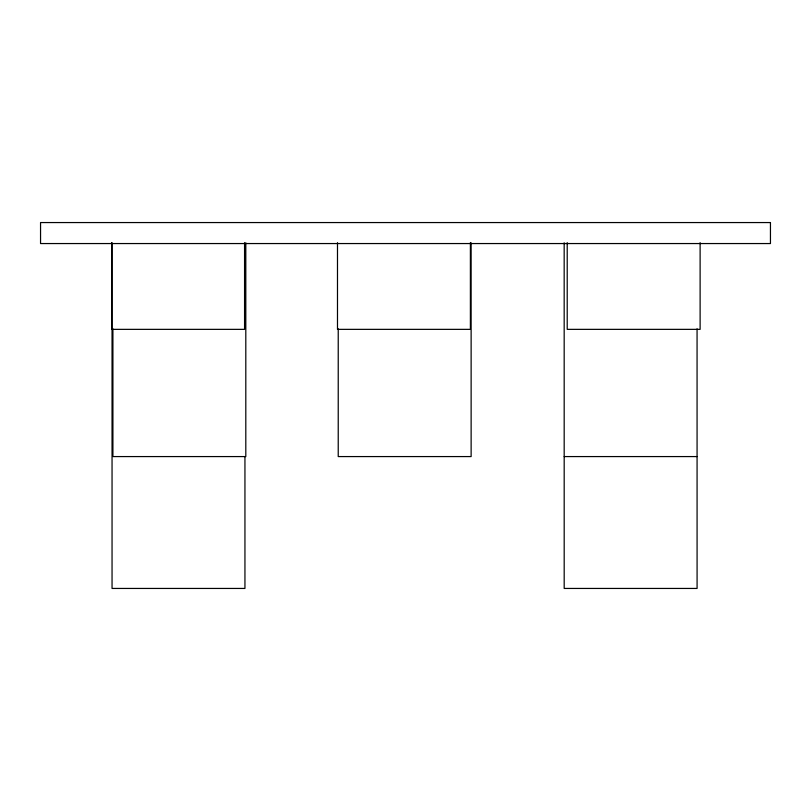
<?xml version="1.0" encoding="UTF-8"?>
<svg xmlns="http://www.w3.org/2000/svg" width="811" height="811" viewBox="0 0 811 811"><rect width="100%" height="100%" fill="white"/><g stroke="black" fill="none" stroke-linecap="round" stroke-linejoin="round"><path stroke-width="1.22" d="M564.172 456.573L697.065 456.573M700.116 242.661L700.116 329.357L567.213 329.357L567.213 242.661M697.065 328.81L697.085 588.441L564.192 588.441L564.172 242.803M471.13 242.803L471.13 456.573L338.228 456.573L338.228 328.81M470.39 242.661L470.39 329.357L337.488 329.357L337.488 242.661M245.804 242.803L245.804 456.573L112.911 456.573L112.911 328.81M244.942 456.775L244.942 588.441L112.05 588.441L112.05 242.813M244.567 242.661L244.567 329.357L111.675 329.357L111.675 242.661M770.45 222.559L40.55 222.559L40.55 243.553L770.45 243.553L770.45 222.559"/></g></svg>
